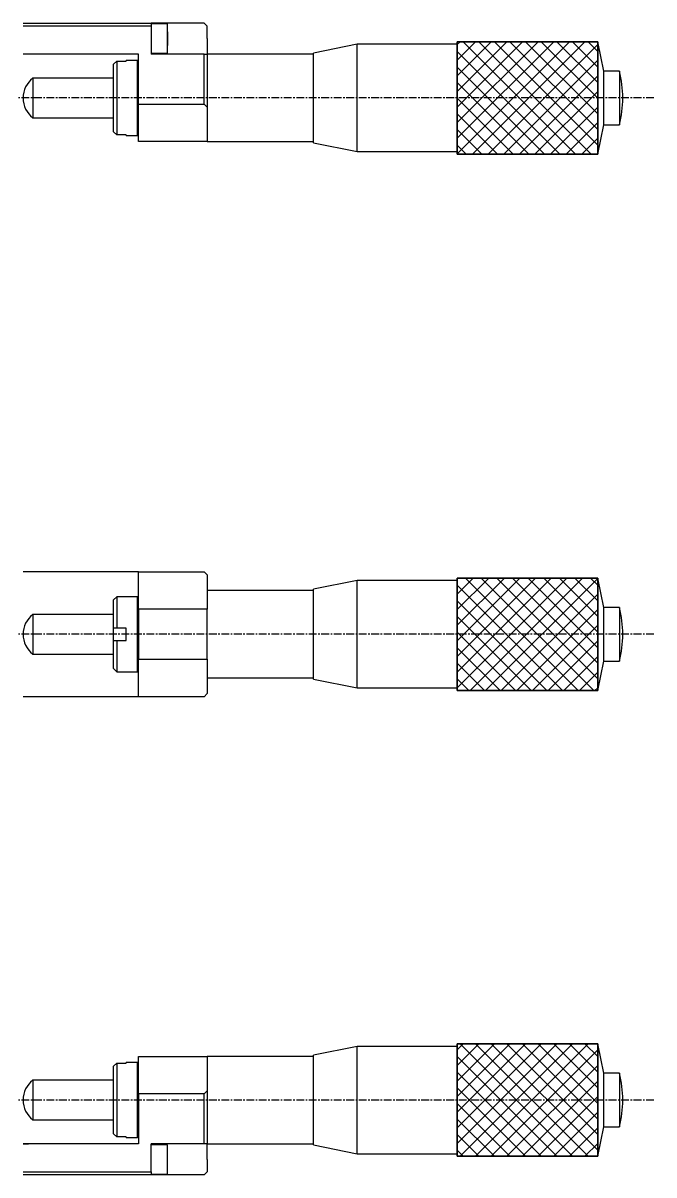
# Model space of a CAD drawing. Extents: x 46 to 544, y 48 to 281.
# Drawn here: x 183.8 to 284.8, y 95.8 to 280.2 of the extents above; entities that cross this region are included whole.
import ezdxf

# ---------------------------------------------------------------- set-up
doc = ezdxf.new("R2010")
doc.units = 0
doc.linetypes.add('CENTER', pattern=[2, 1.25, -0.25, 0.25, -0.25])
doc.layers.get('0').update_dxf_attribs({"linetype": 'CONTINUOUS'})
doc.layers.add('CENTER', color=1, linetype='CENTER')

msp = doc.modelspace()

# ---------------------------------------------------------------- linework, layer by layer
at = {"color": 7, "linetype": 'CONTINUOUS'}
for p, q in [((183.794929, 280.25), (204.294929, 280.25)), ((204.294929, 279.75), (183.794929, 279.75)), ((204.294929, 280.25), (204.294929, 279.75)), ((212.794929, 280.25), (204.294929, 280.25)), ((206.894929, 280.1), (204.294929, 280.1)), ((204.294929, 279.75), (204.294929, 275.25)), ((206.894929, 275.4), (206.894929, 280.1)), ((206.894929, 275.4), (206.894929, 280.1)), ((206.894929, 278.85), (206.894929, 277.75)), ((206.894929, 277.75), (206.894929, 278.85)), ((213.294929, 279.75), (212.794929, 280.25)), ((213.294929, 277.75), (213.294929, 279.75)), ((206.894929, 276.65), (206.894929, 277.75)), ((206.894929, 277.75), (206.894929, 276.65)), ((213.294929, 277.75), (213.294929, 275.25)), ((237.294929, 276.85), (230.294929, 275.45)), ((237.294929, 259.65), (237.294929, 276.85)), ((253.294929, 276.85), (237.294929, 276.85)), ((253.294929, 277.25), (253.294929, 259.25)), ((275.794929, 277.25), (253.294929, 277.25)), ((253.294929, 277.25), (275.794929, 277.25)), ((253.294929, 259.25), (253.294929, 277.25)), ((275.794929, 259.25), (275.794929, 277.25)), ((276.794929, 272.55), (275.794929, 277.25)), ((275.794929, 277.25), (275.794929, 259.25)), ((184.692929, 275.25), (183.794929, 275.25)), ((184.692929, 275.25), (183.794929, 275.25)), ((202.294929, 275.25), (184.692929, 275.25)), ((202.294929, 267.250002), (202.294929, 275.25)), ((204.294929, 275.4), (206.894929, 275.4)), ((212.794929, 275.25), (204.294929, 275.25)), ((212.794929, 267.25), (212.794929, 275.25)), ((212.794929, 275.25), (213.294929, 275.25)), ((213.294929, 275.25), (213.294929, 266.75)), ((230.294929, 275.25), (213.294929, 275.25)), ((230.294929, 261.05), (230.294929, 275.45)), ((198.294929, 273.658327), (198.794929, 274.16608)), ((198.294929, 262.841673), (198.294929, 273.658327)), ((198.794929, 274.16608), (198.794929, 262.33392)), ((198.794929, 274.16608), (200.294929, 274.16608)), ((200.294929, 274.16608), (200.294929, 274.25)), ((202.094929, 274.25), (200.294929, 274.25)), ((202.094929, 262.25), (202.094929, 274.25)), ((202.294929, 274.05), (202.094929, 274.25)), ((185.362109, 271.425), (185.362109, 265.075)), ((198.294929, 271.425), (185.362109, 271.425)), ((276.794929, 263.95), (276.794929, 272.55)), ((279.294929, 272.55), (276.794929, 272.55)), ((279.294929, 272.55), (279.294929, 263.95)), ((202.294929, 261.25), (202.294929, 267.250002)), ((202.294929, 267.250002), (212.794929, 267.25)), ((213.294929, 266.75), (212.794929, 267.25)), ((213.294929, 266.75), (213.294929, 261.25)), ((185.362109, 265.075), (198.294929, 265.075)), ((275.794929, 259.25), (276.794929, 263.95)), ((276.794929, 263.95), (279.294929, 263.95)), ((198.794929, 262.33392), (198.294929, 262.841673)), ((200.294929, 262.33392), (198.794929, 262.33392)), ((200.294929, 262.25), (200.294929, 262.33392)), ((200.294929, 262.25), (202.094929, 262.25)), ((202.094929, 262.25), (202.294929, 262.45)), ((213.294929, 261.25), (202.294929, 261.25)), ((213.294929, 261.25), (230.294929, 261.25)), ((230.294929, 261.05), (237.294929, 259.65)), ((237.294929, 259.65), (253.294929, 259.65)), ((253.294929, 259.25), (275.794929, 259.25)), ((275.794929, 259.25), (253.294929, 259.25)), ((202.294929, 192.350002), (183.794929, 192.350002)), ((202.294929, 192.350002), (212.794929, 192.35)), ((202.294929, 186.35), (202.294929, 192.350002)), ((213.294929, 191.85), (212.794929, 192.35)), ((213.294929, 191.85), (213.294929, 186.35)), ((237.294929, 190.95), (230.294929, 189.55)), ((237.294929, 173.75), (237.294929, 190.95)), ((253.294929, 190.95), (237.294929, 190.95)), ((253.294929, 191.35), (253.294929, 173.35)), ((275.794929, 191.35), (253.294929, 191.35)), ((253.294929, 191.35), (275.794929, 191.35)), ((253.294929, 173.35), (253.294929, 191.35)), ((275.794929, 182.349807), (275.794929, 191.35)), ((276.794929, 186.65), (275.794929, 191.35)), ((275.794929, 191.35), (275.794929, 173.35)), ((198.794929, 188.35), (198.294929, 187.85)), ((198.794929, 188.35), (198.794929, 183.35)), ((202.094929, 188.35), (198.794929, 188.35)), ((202.094929, 182.35), (202.094929, 188.35)), ((202.294929, 188.15), (202.094929, 188.35)), ((230.294929, 189.35), (213.294929, 189.35)), ((230.294929, 175.15), (230.294929, 189.55)), ((198.294929, 183.35), (198.294929, 187.85)), ((213.294929, 186.35), (202.294929, 186.35)), ((202.294929, 186.35), (202.294929, 178.35)), ((213.294929, 182.35), (213.294929, 186.35)), ((276.794929, 182.349908), (276.794929, 186.65)), ((279.294929, 186.65), (276.794929, 186.65)), ((279.294929, 186.65), (279.294929, 178.05)), ((185.362109, 185.525), (185.362109, 182.349932)), ((198.294929, 185.525), (185.362109, 185.525)), ((198.294929, 181.35), (198.294929, 183.35)), ((198.794929, 183.35), (198.294929, 183.35)), ((200.294929, 183.35), (198.794929, 183.35)), ((200.294929, 181.35), (200.294929, 183.35)), ((185.362109, 182.349932), (185.362109, 179.175)), ((198.294929, 176.85), (198.294929, 181.35)), ((198.294929, 181.35), (198.794929, 181.35)), ((198.794929, 181.35), (198.794929, 176.35)), ((198.794929, 181.35), (200.294929, 181.35)), ((202.094929, 176.35), (202.094929, 182.35)), ((213.294929, 178.35), (213.294929, 182.35)), ((275.794929, 173.35), (275.794929, 182.349807)), ((276.794929, 178.05), (276.794929, 182.349908)), ((185.362109, 179.175), (198.294929, 179.175)), ((202.294929, 178.35), (213.294929, 178.35)), ((202.294929, 172.35), (202.294929, 178.35)), ((213.294929, 178.35), (213.294929, 172.85)), ((275.794929, 173.35), (276.794929, 178.05)), ((276.794929, 178.05), (279.294929, 178.05)), ((198.294929, 176.85), (198.794929, 176.35)), ((198.794929, 176.35), (202.094929, 176.35)), ((202.094929, 176.35), (202.294929, 176.55)), ((213.294929, 175.35), (230.294929, 175.35)), ((230.294929, 175.15), (237.294929, 173.75)), ((237.294929, 173.75), (253.294929, 173.75)), ((202.294929, 172.35), (183.794929, 172.35)), ((212.794929, 172.35), (202.294929, 172.35)), ((212.794929, 172.35), (213.294929, 172.85)), ((253.294929, 173.35), (275.794929, 173.35)), ((275.794929, 173.35), (253.294929, 173.35)), ((237.294929, 116.35), (230.294929, 114.95)), ((237.294929, 99.15), (237.294929, 116.35)), ((253.294929, 116.35), (237.294929, 116.35)), ((253.294929, 116.75), (253.294929, 107.749807)), ((275.794929, 116.75), (253.294929, 116.75)), ((253.294929, 116.75), (275.794929, 116.75)), ((253.294929, 98.75), (253.294929, 116.75)), ((275.794929, 98.75), (275.794929, 116.75)), ((276.794929, 112.05), (275.794929, 116.75)), ((275.794929, 116.75), (275.794929, 98.75)), ((202.294929, 114.75), (213.294929, 114.75)), ((202.294929, 108.75), (202.294929, 114.75)), ((213.294929, 114.75), (213.294929, 109.25)), ((230.294929, 114.75), (213.294929, 114.75)), ((230.294929, 100.55), (230.294929, 114.95)), ((198.294929, 113.158327), (198.794929, 113.66608)), ((198.294929, 102.341673), (198.294929, 113.158327)), ((198.794929, 113.66608), (198.794929, 101.83392)), ((198.794929, 113.66608), (200.294929, 113.66608)), ((200.294929, 113.66608), (200.294929, 113.75)), ((202.094929, 113.75), (200.294929, 113.75)), ((202.094929, 101.75), (202.094929, 113.75)), ((202.294929, 113.55), (202.094929, 113.75)), ((185.362109, 110.925), (185.362109, 104.575)), ((198.294929, 110.925), (185.362109, 110.925)), ((276.794929, 103.45), (276.794929, 112.05)), ((279.294929, 112.05), (276.794929, 112.05)), ((279.294929, 112.05), (279.294929, 103.45)), ((212.794929, 108.75), (213.294929, 109.25)), ((213.294929, 109.25), (213.294929, 100.75)), ((202.294929, 108.75), (202.294929, 100.75)), ((212.794929, 108.75), (202.294929, 108.75)), ((212.794929, 100.75), (212.794929, 108.75)), ((253.294929, 107.749807), (253.294929, 98.75)), ((185.362109, 104.575), (198.294929, 104.575)), ((275.794929, 98.75), (276.794929, 103.45)), ((276.794929, 103.45), (279.294929, 103.45)), ((198.794929, 101.83392), (198.294929, 102.341673)), ((200.294929, 101.83392), (198.794929, 101.83392)), ((200.294929, 101.75), (200.294929, 101.83392)), ((200.294929, 101.75), (202.094929, 101.75)), ((202.094929, 101.75), (202.294929, 101.95)), ((184.692929, 100.75), (183.794929, 100.75)), ((183.794929, 100.75), (184.692929, 100.75)), ((202.294929, 100.75), (184.692929, 100.75)), ((212.794929, 100.75), (204.294929, 100.75)), ((204.294929, 96.25), (204.294929, 100.75)), ((206.894929, 100.6), (204.294929, 100.6)), ((206.894929, 95.9), (206.894929, 100.6)), ((213.294929, 100.75), (212.794929, 100.75)), ((213.294929, 98.25), (213.294929, 100.75)), ((213.294929, 100.75), (230.294929, 100.75)), ((230.294929, 100.55), (237.294929, 99.15)), ((213.294929, 98.25), (213.294929, 96.25)), ((237.294929, 99.15), (253.294929, 99.15)), ((253.294929, 98.75), (275.794929, 98.75)), ((275.794929, 98.75), (253.294929, 98.75)), ((183.794929, 96.25), (204.294929, 96.25)), ((204.294929, 96.25), (204.294929, 95.75)), ((212.794929, 95.75), (213.294929, 96.25)), ((204.294929, 95.75), (183.794929, 95.75)), ((204.294929, 95.9), (206.894929, 95.9)), ((212.794929, 95.75), (204.294929, 95.75))]:
    msp.add_line(p, q, dxfattribs=at)
at = {"color": 3, "linetype": 'CONTINUOUS'}
for p, q in [((253.294929, 276.794929), (253.75, 277.25)), ((253.294929, 274.294929), (256.25, 277.25)), ((253.294929, 271.794929), (258.75, 277.25)), ((253.294929, 269.294929), (261.25, 277.25)), ((253.294929, 266.794929), (263.75, 277.25)), ((253.294929, 264.294929), (266.25, 277.25)), ((253.294929, 261.794929), (268.75, 277.25)), ((253.294929, 259.294929), (271.25, 277.25)), ((254.25, 277.25), (272.25, 259.25)), ((255.75, 259.25), (273.75, 277.25)), ((256.75, 277.25), (274.75, 259.25)), ((258.25, 259.25), (275.794929, 276.794929)), ((259.25, 277.25), (275.794929, 260.705071)), ((261.75, 277.25), (275.794929, 263.205071)), ((264.25, 277.25), (275.794929, 265.705071)), ((266.75, 277.25), (275.794929, 268.205071)), ((269.25, 277.25), (275.794929, 270.705071)), ((271.75, 277.25), (275.794929, 273.205071)), ((274.25, 277.25), (275.794929, 275.705071)), ((253.294929, 275.705071), (269.75, 259.25)), ((253.294929, 273.205071), (267.25, 259.25)), ((260.75, 259.25), (275.794929, 274.294929)), ((263.25, 259.25), (275.794929, 271.794929)), ((253.294929, 270.705071), (264.75, 259.25)), ((253.294929, 268.205071), (262.25, 259.25)), ((265.75, 259.25), (275.794929, 269.294929)), ((253.294929, 265.705071), (259.75, 259.25)), ((268.25, 259.25), (275.794929, 266.794929)), ((270.75, 259.25), (275.794929, 264.294929)), ((253.294929, 263.205071), (257.25, 259.25)), ((253.294929, 260.705071), (254.75, 259.25)), ((273.25, 259.25), (275.794929, 261.794929)), ((275.75, 259.25), (275.794929, 259.294929)), ((253.294929, 191.294929), (253.35, 191.35)), ((253.294929, 188.794929), (255.85, 191.35)), ((253.294929, 186.294929), (258.35, 191.35)), ((253.294929, 183.794929), (260.85, 191.35)), ((253.294929, 181.294929), (263.35, 191.35)), ((253.294929, 178.794929), (265.85, 191.35)), ((253.294929, 176.294929), (268.35, 191.35)), ((253.294929, 173.794929), (270.85, 191.35)), ((253.294929, 190.205071), (270.15, 173.35)), ((254.65, 191.35), (272.65, 173.35)), ((255.35, 173.35), (273.35, 191.35)), ((257.15, 191.35), (275.15, 173.35)), ((257.85, 173.35), (275.794929, 191.294929)), ((259.65, 191.35), (275.794929, 175.205071)), ((262.15, 191.35), (275.794929, 177.705071)), ((264.65, 191.35), (275.794929, 180.205071)), ((267.15, 191.35), (275.794929, 182.705071)), ((269.65, 191.35), (275.794929, 185.205071)), ((272.15, 191.35), (275.794929, 187.705071)), ((274.65, 191.35), (275.794929, 190.205071)), ((260.35, 173.35), (275.794929, 188.794929)), ((253.294929, 187.705071), (267.65, 173.35)), ((253.294929, 185.205071), (265.15, 173.35)), ((262.85, 173.35), (275.794929, 186.294929)), ((253.294929, 182.705071), (262.65, 173.35)), ((265.35, 173.35), (275.794929, 183.794929)), ((267.85, 173.35), (275.794929, 181.294929)), ((253.294929, 180.205071), (260.15, 173.35)), ((253.294929, 177.705071), (257.65, 173.35)), ((270.35, 173.35), (275.794929, 178.794929)), ((272.85, 173.35), (275.794929, 176.294929)), ((253.294929, 175.205071), (255.15, 173.35)), ((275.35, 173.35), (275.794929, 173.794929)), ((253.294929, 115.794929), (254.25, 116.75)), ((253.294929, 113.294929), (256.75, 116.75)), ((253.294929, 110.794929), (259.25, 116.75)), ((253.294929, 108.294929), (261.75, 116.75)), ((253.294929, 105.794929), (264.25, 116.75)), ((253.294929, 103.294929), (266.75, 116.75)), ((253.294929, 100.794929), (269.25, 116.75)), ((253.75, 98.75), (271.75, 116.75)), ((253.75, 116.75), (271.75, 98.75)), ((256.25, 98.75), (274.25, 116.75)), ((256.25, 116.75), (274.25, 98.75)), ((258.75, 116.75), (275.794929, 99.705071)), ((261.25, 116.75), (275.794929, 102.205071)), ((263.75, 116.75), (275.794929, 104.705071)), ((266.25, 116.75), (275.794929, 107.205071)), ((268.75, 116.75), (275.794929, 109.705071)), ((271.25, 116.75), (275.794929, 112.205071)), ((273.75, 116.75), (275.794929, 114.705071)), ((253.294929, 114.705071), (269.25, 98.75)), ((258.75, 98.75), (275.794929, 115.794929)), ((261.25, 98.75), (275.794929, 113.294929)), ((253.294929, 112.205071), (266.75, 98.75)), ((263.75, 98.75), (275.794929, 110.794929)), ((253.294929, 109.705071), (264.25, 98.75)), ((253.294929, 107.205071), (261.75, 98.75)), ((266.25, 98.75), (275.794929, 108.294929)), ((268.75, 98.75), (275.794929, 105.794929)), ((253.294929, 104.705071), (259.25, 98.75)), ((253.294929, 102.205071), (256.75, 98.75)), ((271.25, 98.75), (275.794929, 103.294929)), ((253.294929, 99.705071), (254.25, 98.75)), ((273.75, 98.75), (275.794929, 100.794929))]:
    msp.add_line(p, q, dxfattribs=at)
at = {"color": 7, "linetype": 'CONTINUOUS'}
for centre, radius, start, end in [((187.795086, 268.25), 4, 127.462651, 232.537349), ((261.054929, 268.25), 18.74, 0, 13.265029), ((261.054929, 268.25), 18.74, 346.734971, 0), ((261.054929, 182.35), 18.74, 0, 13.265029), ((187.795086, 182.35), 4, 127.462651, 232.537349), ((261.054929, 182.35), 18.74, 346.734971, 0), ((187.795086, 107.75), 4, 127.462651, 232.537349), ((261.054929, 107.75), 18.74, 0, 13.265029), ((261.054929, 107.75), 18.74, 346.734971, 0)]:
    msp.add_arc(centre, radius, start, end, dxfattribs=at)
at = {"layer": 'CENTER', "color": 1, "linetype": 'CENTER'}
for p, q in [((284.794929, 268.25), (178.795086, 268.25)), ((284.794929, 182.35), (178.795086, 182.35)), ((284.794929, 107.75), (178.795086, 107.75))]:
    msp.add_line(p, q, dxfattribs=at)

doc.saveas('drawing.dxf')
